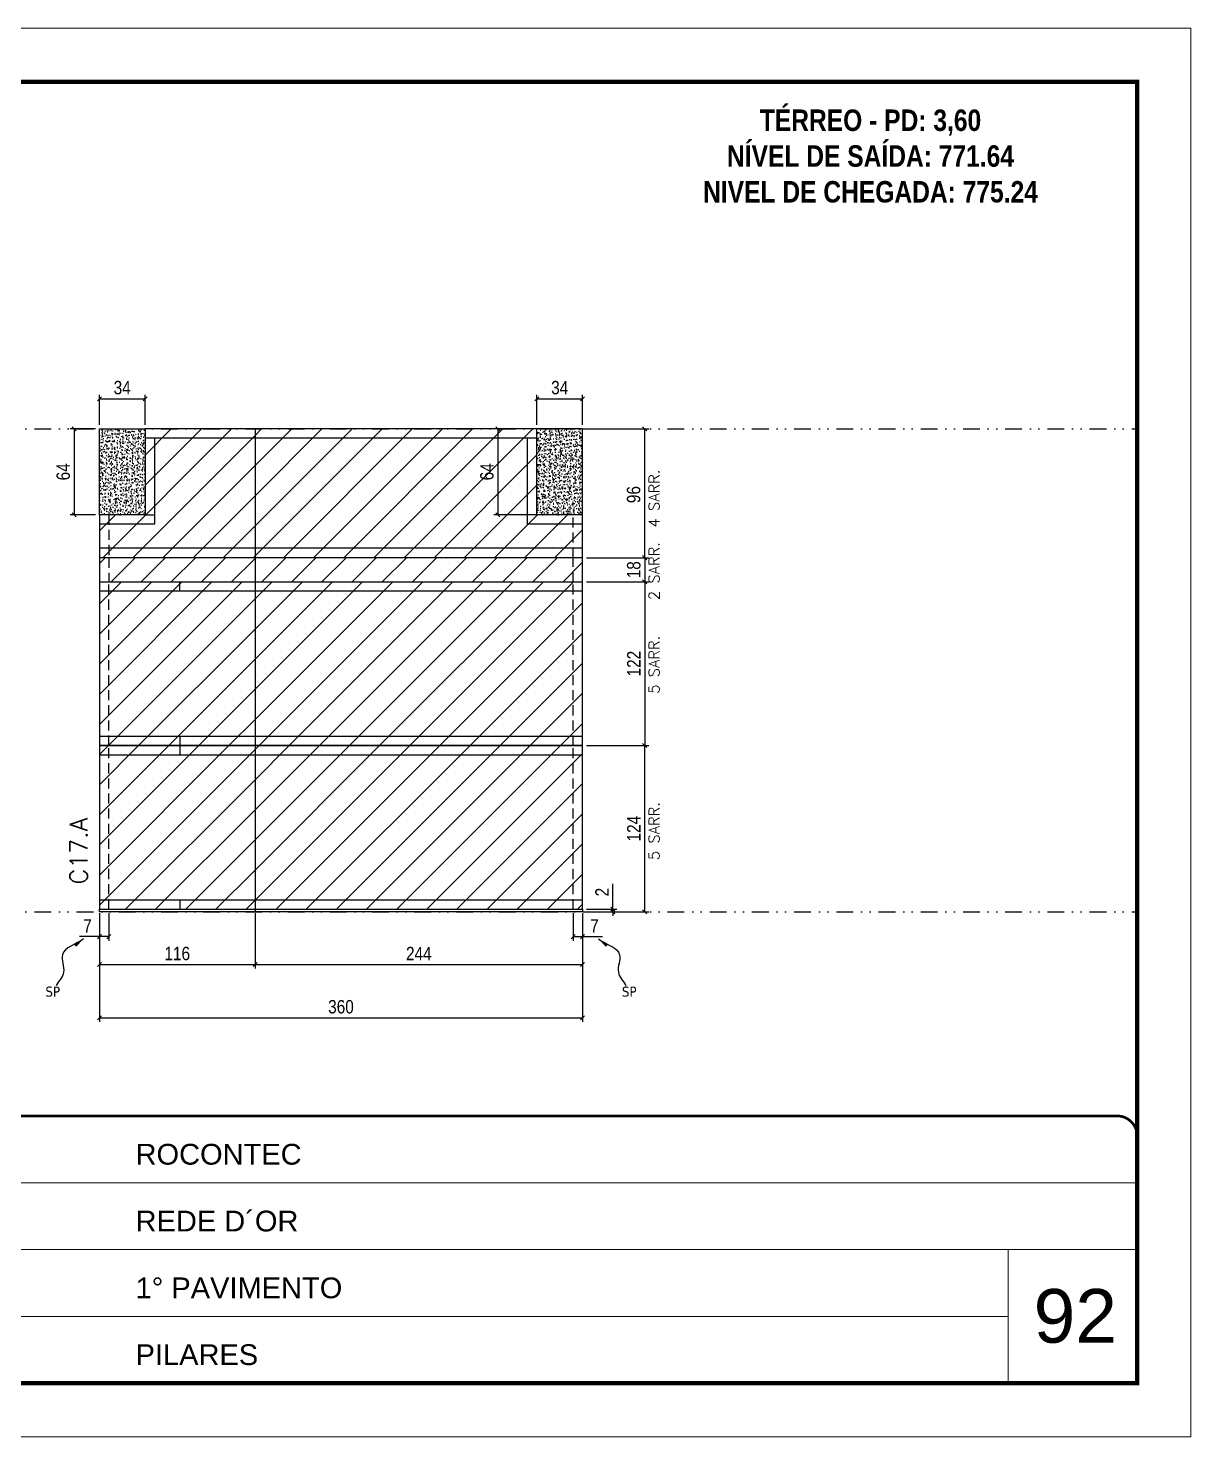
# Model space of a CAD drawing. Extents: x 2949 to 9203, y -16089 to 12527.
# Drawn here: x 8336 to 9203, y -13792 to -12742 of the extents above; entities that cross this region are included whole.
import ezdxf

# ---------------------------------------------------------------- set-up
doc = ezdxf.new("R2010")
doc.units = 0
for name, pattern in [('CONTINUO', [0]), ('DASHED', [0.75, 0.5, -0.25]), ('DIVIDE2', [0.625, 0.25, -0.125, 0, -0.125, 0, -0.125]), ('HIDDEN', [0.375, 0.25, -0.125])]:
    doc.linetypes.add(name, pattern=pattern)
for name, color, linetype, lineweight in [('CARIMBO', 255, 'Continuous', 9), ('Folhas', 255, 'Continuous', 9), ('Hachura', 251, 'Continuous', 9), ('SARRAFO DE PRESSAO', 251, 'DASHED', 9), ('Texto Seção', 7, 'Continuous', 15)]:
    doc.layers.add(name, color=color, linetype=linetype, lineweight=lineweight)
for name, color, linetype in [('COTA', 241, 'Continuous'), ('NOMENCLATURA', 7, 'Continuous'), ('Nível', 160, 'Continuous'), ('Painéis', 200, 'Continuous'), ('SARR_2.2x7', 40, 'Continuous'), ('Sarrafo de Pressão', 42, 'HIDDEN'), ('texto', 7, 'Continuous')]:
    doc.layers.add(name, color=color, linetype=linetype)
doc.styles.add('ARIAL', font='arial.ttf')
doc.styles.add('COTA TECNICA', font='techl___.ttf', dxfattribs={"height": 10})
doc.styles.add('COTA TECNICA-50', font='techl___.ttf', dxfattribs={"height": 10})
doc.styles.add('REGUA-120', font='ROMANS.shx', dxfattribs={"height": 15})
doc.styles.add('ROMANC', font='techb___.ttf', dxfattribs={"height": 2.5})
doc.styles.add('ROMANS', font='romans.shx')
doc.styles.get("Standard").update_dxf_attribs({"font": 'arial.ttf'})
doc.dimstyles.new('COTA PAINEL-50', dxfattribs={"dimtxt": 10, "dimasz": 3, "dimexe": 3, "dimexo": 3, "dimgap": 3, "dimtad": 1, "dimdec": 1, "dimzin": 12, "dimdsep": 46, "dimtxsty": 'COTA TECNICA-50', "dimblk1": 'OBLIQUE', "dimblk2": 'OBLIQUE', "dimsah": 1, "dimcen": 0.9, "dimclrd": 4, "dimclre": 4, "dimclrt": 240, "dimadec": 1, "dimazin": 3, "dimtfac": 1, "dimtdec": 1, "dimtmove": 0, "dimatfit": 3, "dimfxl": 1, "dimtolj": 1, "dimtzin": 12, "dimarcsym": 0})
doc.dimstyles.new('PAINEL', dxfattribs={"dimtxt": 10, "dimasz": 3, "dimexe": 3, "dimexo": 3, "dimgap": 3, "dimtad": 1, "dimdec": 1, "dimzin": 12, "dimdsep": 46, "dimtxsty": 'COTA TECNICA', "dimblk1": 'OBLIQUE', "dimblk2": 'OBLIQUE', "dimsah": 1, "dimcen": 0.9, "dimclrd": 4, "dimclre": 4, "dimclrt": 240, "dimadec": 1, "dimazin": 3, "dimtfac": 1, "dimtdec": 1, "dimtmove": 0, "dimatfit": 3, "dimfxl": 1, "dimtolj": 1, "dimtzin": 12, "dimarcsym": 0})
doc.dimstyles.get("Standard").update_dxf_attribs({"dimtxt": 0.18, "dimasz": 0.18, "dimexe": 0.18, "dimexo": 0.0625, "dimgap": 0.09, "dimtad": 0, "dimtih": 1, "dimtoh": 1, "dimdec": 4, "dimzin": 0, "dimdsep": 46, "dimtxsty": 'Standard', "dimcen": 0.09, "dimadec": 0, "dimazin": 0, "dimtfac": 1, "dimtdec": 4, "dimtofl": 0, "dimtmove": 0, "dimatfit": 3, "dimfxl": 1, "dimtolj": 1, "dimtzin": 0, "dimarcsym": 0})
pattern_1 = [(45, (860.25, -4009.77), (-11.22532, 11.22532), [])]
pattern_2 = [(50, (-124165.616, -46819.548), (5.46554007, -0.47817257), [0.5715, -6.2865]), (355, (-124165.616, -46819.548), (-1.05730264, 5.73170536), [0.4572, -5.02921753]), (100.4514447, (-124165.1607, -46819.5876), (4.40823741, 5.25353256), [0.48570026, -5.34270734]), (46.1842, (-124165.616, -46818.024), (8.13237123, -1.26126984), [0.85725, -9.42975]), (96.6355576, (-124164.9384, -46818.129), (7.122124, 7.42278374), [0.7285507, -8.01406824]), (351.184151, (-124165.616, -46818.024), (7.122124, 7.42278374), [0.685799, -7.54379196]), (21, (-124164.854, -46818.405), (4.54843174, -3.06795595), [0.5715, -6.2865]), (326, (-124164.854, -46818.405), (1.85406085, 5.52563898), [0.4572, -5.0292]), (71.451445, (-124164.475, -46818.6604), (6.40249258, 2.45768307), [0.48570026, -5.34269813]), (37.5, (-124165.6161, -46819.5478), (0.092658098, 2.536651166), [0, -4.96824, 0, -5.1054, 0, -5.04825]), (7.5, (-124165.6161, -46819.5478), (2.004589875, 3.005417245), [0, -2.91084, 0, -4.85394, 0, -1.92405]), (327.5, (-124167.3154, -46819.5478), (4.067717855, -0.17186232), [0, -1.905, 0, -5.9436, 0, -7.8867]), (317.5, (-124168.0774, -46819.5478), (4.44387544, 0.76279473), [0, -2.4765, 0, -3.94716, 0, -5.6007])]
pattern_3 = [(45, (-121303.467, -35347.797), (-11.2253202, 11.2253202), [])]

# ---------------------------------------------------------------- blocks, each defined once
blk = doc.blocks.new('9999999999')
at = {"color": 30, "linetype": 'CONTINUO'}
for p, q in [((98564.6, 34379.6), (99584, 34379.6)), ((98564.6, 34329.8), (99488, 34329.8)), ((99584, 34329.8), (99488, 34329.8)), ((99488, 34329.8), (99488, 34230.2)), ((98564.6, 34280), (99488, 34280))]:
    blk.add_line(p, q, dxfattribs=at)
at = {"color": 30, "linetype": 'CONTINUO', "const_width": 2}
blk.add_lwpolyline([(99584, 34230.2), (99584, 34414.4, 0.414214), (99569, 34429.4), (98229, 34429.4, 0.414214), (98214, 34414.4), (98214, 34245.2, 0.414214), (98229, 34230.2), (99584, 34230.2)], format="xyb", dxfattribs=at)
at = {"layer": 'Folhas'}
blk.add_lwpolyline([(98139, 34190.2), (99624, 34190.2), (99624, 35240.2), (98139, 35240.2)], close=True, dxfattribs=at)
at = {"layer": 'Folhas', "color": 30, "const_width": 3}
blk.add_lwpolyline([(98214, 34230.2), (99584, 34230.2), (99584, 35200.2), (98214, 35200.2)], close=True, dxfattribs=at)
at = {"color": 7, "linetype": 'Continuous', "ltscale": 5, "style": 'ARIAL'}
for s, height, p in [('ROCONTEC', 15.48, (98837.7, 34393.1)), ('REDE D´OR', 15.48, (98837.7, 34343.3)), ('1° PAVIMENTO', 15.483, (98837.7, 34293.5)), ('PILARES', 15.48, (98837.7, 34243.7))]:
    blk.add_text(s, height=height, dxfattribs=at).set_placement(p)
blk = doc.blocks.new('_Oblique')
at = {"color": 0, "linetype": 'ByBlock', "lineweight": -2}
blk.add_line((-0.5, -0.5), (0.5, 0.5), dxfattribs=at)
blk = doc.blocks.new('*D3224')
at = {"layer": 'COTA', "color": 4, "lineweight": -2, "transparency": 16777216}
for p, q in [((8389.3, -13401.6), (8389.3, -13482.6)), ((8749.3, -13401.6), (8749.3, -13482.6)), ((8389.3, -13479.6), (8749.3, -13479.6))]:
    blk.add_line(p, q, dxfattribs=at)
at = {"layer": 'Defpoints', "color": 0, "transparency": 16777216}
for p in [(8389.3, -13398.6), (8749.3, -13398.6), (8749.3, -13479.6)]:
    blk.add_point(p, dxfattribs=at)
at = {"layer": 'COTA', "color": 4, "lineweight": -2, "transparency": 16777216, "xscale": 3, "yscale": 3, "zscale": 3, "rotation": 180}
blk.add_blockref('_Oblique', (8389.3, -13479.6), dxfattribs=at)
at = {"layer": 'COTA', "color": 4, "lineweight": -2, "transparency": 16777216, "xscale": 3, "yscale": 3, "zscale": 3}
blk.add_blockref('_Oblique', (8749.3, -13479.6), dxfattribs=at)
at = {"layer": 'COTA', "color": 240, "transparency": 16777216, "insert": (8569.3, -13471.4), "char_height": 10, "attachment_point": 5, "style": 'COTA TECNICA'}
blk.add_mtext('\\A1;360', dxfattribs=at)
blk = doc.blocks.new('*D3225')
at = {"layer": 'COTA', "color": 4, "lineweight": -2, "transparency": 16777216}
for p, q in [((8752.3, -13040.6), (8798.6, -13040.6)), ((8795.6, -13136.6), (8795.6, -13040.6)), ((8752.3, -13136.6), (8798.6, -13136.6))]:
    blk.add_line(p, q, dxfattribs=at)
at = {"layer": 'Defpoints', "color": 0, "transparency": 16777216}
for p in [(8749.3, -13040.6), (8795.6, -13040.6), (8749.3, -13136.6)]:
    blk.add_point(p, dxfattribs=at)
at = {"layer": 'COTA', "color": 4, "lineweight": -2, "transparency": 16777216, "xscale": 3, "yscale": 3, "zscale": 3}
for p, rotation in [((8795.6, -13040.6), 90), ((8795.6, -13136.6), 270)]:
    blk.add_blockref('_Oblique', p, dxfattribs=dict(at, rotation=rotation))
at = {"layer": 'COTA', "color": 240, "transparency": 16777216, "insert": (8787.4, -13089.6), "char_height": 10, "attachment_point": 5, "rotation": 90, "style": 'COTA TECNICA'}
blk.add_mtext('\\A1;96', dxfattribs=at)
blk = doc.blocks.new('*D3226')
at = {"layer": 'COTA', "color": 4, "lineweight": -2, "transparency": 16777216}
for p, q in [((8389.3, -13403.6), (8389.3, -13422.1)), ((8396.3, -13401.6), (8396.3, -13422.1)), ((8389.3, -13419.1), (8374.6, -13419.1)), ((8396.3, -13419.1), (8389.3, -13419.1))]:
    blk.add_line(p, q, dxfattribs=at)
at = {"layer": 'Defpoints', "color": 0, "transparency": 16777216}
for p in [(8389.3, -13400.6), (8396.3, -13398.6), (8389.3, -13419.1)]:
    blk.add_point(p, dxfattribs=at)
at = {"layer": 'COTA', "color": 4, "lineweight": -2, "transparency": 16777216, "xscale": 3, "yscale": 3, "zscale": 3, "rotation": 180}
blk.add_blockref('_Oblique', (8389.3, -13419.1), dxfattribs=at)
at = {"layer": 'COTA', "color": 4, "lineweight": -2, "transparency": 16777216, "xscale": 3, "yscale": 3, "zscale": 3}
blk.add_blockref('_Oblique', (8396.3, -13419.1), dxfattribs=at)
at = {"layer": 'COTA', "color": 240, "transparency": 16777216, "insert": (8380.5, -13411.1), "char_height": 10, "attachment_point": 5, "style": 'COTA TECNICA-50'}
blk.add_mtext('\\A1;7', dxfattribs=at)
blk = doc.blocks.new('*D3227')
at = {"layer": 'COTA', "color": 4, "lineweight": -2, "transparency": 16777216}
for p, q in [((8742.3, -13401.6), (8742.3, -13422.1)), ((8749.3, -13403.6), (8749.3, -13422.1)), ((8742.3, -13419.1), (8749.3, -13419.1)), ((8749.3, -13419.1), (8764.1, -13419.1))]:
    blk.add_line(p, q, dxfattribs=at)
at = {"layer": 'Defpoints', "color": 0, "transparency": 16777216}
for p in [(8742.3, -13398.6), (8749.3, -13400.6), (8749.3, -13419.1)]:
    blk.add_point(p, dxfattribs=at)
at = {"layer": 'COTA', "color": 4, "lineweight": -2, "transparency": 16777216, "xscale": 3, "yscale": 3, "zscale": 3, "rotation": 180}
blk.add_blockref('_Oblique', (8742.3, -13419.1), dxfattribs=at)
at = {"layer": 'COTA', "color": 4, "lineweight": -2, "transparency": 16777216, "xscale": 3, "yscale": 3, "zscale": 3}
blk.add_blockref('_Oblique', (8749.3, -13419.1), dxfattribs=at)
at = {"layer": 'COTA', "color": 240, "transparency": 16777216, "insert": (8758.2, -13411.1), "char_height": 10, "attachment_point": 5, "style": 'COTA TECNICA-50'}
blk.add_mtext('\\A1;7', dxfattribs=at)
blk = doc.blocks.new('*D3228')
at = {"layer": 'COTA', "color": 4, "lineweight": -2, "transparency": 16777216}
for p, q in [((8752.3, -13276.6), (8798.6, -13276.6)), ((8795.6, -13400.6), (8795.6, -13276.6)), ((8752.3, -13400.6), (8798.6, -13400.6))]:
    blk.add_line(p, q, dxfattribs=at)
at = {"layer": 'Defpoints', "color": 0, "transparency": 16777216}
for p in [(8749.3, -13276.6), (8795.6, -13276.6), (8749.3, -13400.6)]:
    blk.add_point(p, dxfattribs=at)
at = {"layer": 'COTA', "color": 4, "lineweight": -2, "transparency": 16777216, "xscale": 3, "yscale": 3, "zscale": 3}
for p, rotation in [((8795.6, -13276.6), 90), ((8795.6, -13400.6), 270)]:
    blk.add_blockref('_Oblique', p, dxfattribs=dict(at, rotation=rotation))
at = {"layer": 'COTA', "color": 240, "transparency": 16777216, "insert": (8787.5, -13338.6), "char_height": 10, "attachment_point": 5, "rotation": 90, "style": 'COTA TECNICA-50'}
blk.add_mtext('\\A1;124', dxfattribs=at)
blk = doc.blocks.new('*D3229')
at = {"layer": 'COTA', "color": 4, "lineweight": -2, "transparency": 16777216}
for p, q in [((8771.8, -13398.6), (8771.8, -13379.8)), ((8752.3, -13398.6), (8774.8, -13398.6)), ((8752.3, -13400.6), (8774.8, -13400.6)), ((8771.8, -13400.6), (8771.8, -13398.6)), ((8771.8, -13400.6), (8771.8, -13403.6))]:
    blk.add_line(p, q, dxfattribs=at)
at = {"layer": 'Defpoints', "color": 0, "transparency": 16777216}
for p in [(8749.3, -13398.6), (8749.3, -13400.6), (8771.8, -13400.6)]:
    blk.add_point(p, dxfattribs=at)
at = {"layer": 'COTA', "color": 4, "lineweight": -2, "transparency": 16777216, "xscale": 3, "yscale": 3, "zscale": 3}
for p, rotation in [((8771.8, -13398.6), 270), ((8771.8, -13400.6), 90)]:
    blk.add_blockref('_Oblique', p, dxfattribs=dict(at, rotation=rotation))
at = {"layer": 'COTA', "color": 240, "transparency": 16777216, "insert": (8763.8, -13385.9), "char_height": 10, "attachment_point": 5, "rotation": 90, "style": 'COTA TECNICA-50'}
blk.add_mtext('\\A1;2', dxfattribs=at)
blk = doc.blocks.new('*D3230')
at = {"layer": 'COTA', "color": 4, "linetype": 'ByBlock', "lineweight": -2, "transparency": 16777216}
for p, q in [((8752.3, -13154.6), (8798.6, -13154.6)), ((8795.6, -13154.6), (8795.6, -13276.6)), ((8752.3, -13276.6), (8798.6, -13276.6))]:
    blk.add_line(p, q, dxfattribs=at)
at = {"layer": 'Defpoints', "color": 0, "linetype": 'ByBlock', "transparency": 16777216}
for p in [(8749.3, -13154.6), (8749.3, -13276.6), (8795.6, -13276.6)]:
    blk.add_point(p, dxfattribs=at)
at = {"layer": 'COTA', "color": 4, "linetype": 'ByBlock', "lineweight": -2, "transparency": 16777216, "xscale": 3, "yscale": 3, "zscale": 3}
for p, rotation in [((8795.6, -13154.6), 90), ((8795.6, -13276.6), 270)]:
    blk.add_blockref('_Oblique', p, dxfattribs=dict(at, rotation=rotation))
at = {"layer": 'COTA', "color": 240, "linetype": 'ByBlock', "transparency": 16777216, "insert": (8787.5, -13215.6), "char_height": 10, "attachment_point": 5, "rotation": 90, "style": 'COTA TECNICA'}
blk.add_mtext('\\A1;122', dxfattribs=at)
blk = doc.blocks.new('*D3231')
at = {"layer": 'COTA', "color": 4, "linetype": 'ByBlock', "lineweight": -2, "transparency": 16777216}
for p, q in [((8389.3, -13403.6), (8389.3, -13442.8)), ((8505.3, -13401.6), (8505.3, -13442.8)), ((8389.3, -13439.8), (8505.3, -13439.8))]:
    blk.add_line(p, q, dxfattribs=at)
at = {"layer": 'Defpoints', "color": 0, "linetype": 'ByBlock', "transparency": 16777216}
for p in [(8389.3, -13400.6), (8505.3, -13398.6), (8505.3, -13439.8)]:
    blk.add_point(p, dxfattribs=at)
at = {"layer": 'COTA', "color": 4, "linetype": 'ByBlock', "lineweight": -2, "transparency": 16777216, "xscale": 3, "yscale": 3, "zscale": 3, "rotation": 180}
blk.add_blockref('_Oblique', (8389.3, -13439.8), dxfattribs=at)
at = {"layer": 'COTA', "color": 4, "linetype": 'ByBlock', "lineweight": -2, "transparency": 16777216, "xscale": 3, "yscale": 3, "zscale": 3}
blk.add_blockref('_Oblique', (8505.3, -13439.8), dxfattribs=at)
at = {"layer": 'COTA', "color": 240, "linetype": 'ByBlock', "transparency": 16777216, "insert": (8447.3, -13431.7), "char_height": 10, "attachment_point": 5, "style": 'COTA TECNICA'}
blk.add_mtext('\\A1;116', dxfattribs=at)
blk = doc.blocks.new('*D3232')
at = {"layer": 'COTA', "color": 4, "linetype": 'ByBlock', "lineweight": -2, "transparency": 16777216}
for p, q in [((8505.3, -13401.6), (8505.3, -13442.8)), ((8749.3, -13403.6), (8749.3, -13442.8)), ((8505.3, -13439.8), (8749.3, -13439.8))]:
    blk.add_line(p, q, dxfattribs=at)
at = {"layer": 'Defpoints', "color": 0, "linetype": 'ByBlock', "transparency": 16777216}
for p in [(8505.3, -13398.6), (8749.3, -13400.6), (8749.3, -13439.8)]:
    blk.add_point(p, dxfattribs=at)
at = {"layer": 'COTA', "color": 4, "linetype": 'ByBlock', "lineweight": -2, "transparency": 16777216, "xscale": 3, "yscale": 3, "zscale": 3, "rotation": 180}
blk.add_blockref('_Oblique', (8505.3, -13439.8), dxfattribs=at)
at = {"layer": 'COTA', "color": 4, "linetype": 'ByBlock', "lineweight": -2, "transparency": 16777216, "xscale": 3, "yscale": 3, "zscale": 3}
blk.add_blockref('_Oblique', (8749.3, -13439.8), dxfattribs=at)
at = {"layer": 'COTA', "color": 240, "linetype": 'ByBlock', "transparency": 16777216, "insert": (8627.3, -13431.7), "char_height": 10, "attachment_point": 5, "style": 'COTA TECNICA'}
blk.add_mtext('\\A1;244', dxfattribs=at)
blk = doc.blocks.new('*D3233')
at = {"layer": 'COTA', "color": 4, "linetype": 'ByBlock', "lineweight": -2, "transparency": 16777216}
for p, q in [((8386.3, -13040.6), (8367.5, -13040.6)), ((8370.5, -13040.6), (8370.5, -13104.6)), ((8386.3, -13104.6), (8367.5, -13104.6))]:
    blk.add_line(p, q, dxfattribs=at)
at = {"layer": 'Defpoints', "color": 0, "linetype": 'ByBlock', "transparency": 16777216}
for p in [(8389.3, -13040.6), (8370.5, -13104.6), (8389.3, -13104.6)]:
    blk.add_point(p, dxfattribs=at)
at = {"layer": 'COTA', "color": 4, "linetype": 'ByBlock', "lineweight": -2, "transparency": 16777216, "xscale": 3, "yscale": 3, "zscale": 3}
for p, rotation in [((8370.5, -13040.6), 90), ((8370.5, -13104.6), 270)]:
    blk.add_blockref('_Oblique', p, dxfattribs=dict(at, rotation=rotation))
at = {"layer": 'COTA', "color": 240, "linetype": 'ByBlock', "transparency": 16777216, "insert": (8362.4, -13072.6), "char_height": 10, "attachment_point": 5, "rotation": 90, "style": 'COTA TECNICA'}
blk.add_mtext('\\A1;64', dxfattribs=at)
blk = doc.blocks.new('*D3234')
at = {"layer": 'COTA', "color": 4, "linetype": 'ByBlock', "lineweight": -2, "transparency": 16777216}
for p, q in [((8389.3, -13037.6), (8389.3, -13015.1)), ((8389.3, -13018.1), (8423.3, -13018.1)), ((8423.3, -13037.6), (8423.3, -13015.1))]:
    blk.add_line(p, q, dxfattribs=at)
at = {"layer": 'Defpoints', "color": 0, "linetype": 'ByBlock', "transparency": 16777216}
for p in [(8423.3, -13018.1), (8389.3, -13040.6), (8423.3, -13040.6)]:
    blk.add_point(p, dxfattribs=at)
at = {"layer": 'COTA', "color": 4, "linetype": 'ByBlock', "lineweight": -2, "transparency": 16777216, "xscale": 3, "yscale": 3, "zscale": 3, "rotation": 180}
blk.add_blockref('_Oblique', (8389.3, -13018.1), dxfattribs=at)
at = {"layer": 'COTA', "color": 4, "linetype": 'ByBlock', "lineweight": -2, "transparency": 16777216, "xscale": 3, "yscale": 3, "zscale": 3}
blk.add_blockref('_Oblique', (8423.3, -13018.1), dxfattribs=at)
at = {"layer": 'COTA', "color": 240, "linetype": 'ByBlock', "transparency": 16777216, "insert": (8406.3, -13009.9), "char_height": 10, "attachment_point": 5, "style": 'COTA TECNICA'}
blk.add_mtext('\\A1;34', dxfattribs=at)
blk = doc.blocks.new('*D3235')
at = {"layer": 'COTA', "color": 4, "linetype": 'ByBlock', "lineweight": -2, "transparency": 16777216}
for p, q in [((8715.3, -13037.6), (8715.3, -13015.1)), ((8715.3, -13018.1), (8749.3, -13018.1)), ((8749.3, -13037.6), (8749.3, -13015.1))]:
    blk.add_line(p, q, dxfattribs=at)
at = {"layer": 'Defpoints', "color": 0, "linetype": 'ByBlock', "transparency": 16777216}
for p in [(8749.3, -13018.1), (8715.3, -13040.6), (8749.3, -13040.6)]:
    blk.add_point(p, dxfattribs=at)
at = {"layer": 'COTA', "color": 4, "linetype": 'ByBlock', "lineweight": -2, "transparency": 16777216, "xscale": 3, "yscale": 3, "zscale": 3, "rotation": 180}
blk.add_blockref('_Oblique', (8715.3, -13018.1), dxfattribs=at)
at = {"layer": 'COTA', "color": 4, "linetype": 'ByBlock', "lineweight": -2, "transparency": 16777216, "xscale": 3, "yscale": 3, "zscale": 3}
blk.add_blockref('_Oblique', (8749.3, -13018.1), dxfattribs=at)
at = {"layer": 'COTA', "color": 240, "linetype": 'ByBlock', "transparency": 16777216, "insert": (8732.3, -13009.9), "char_height": 10, "attachment_point": 5, "style": 'COTA TECNICA'}
blk.add_mtext('\\A1;34', dxfattribs=at)
blk = doc.blocks.new('*D3237')
at = {"layer": 'COTA', "color": 4, "linetype": 'ByBlock', "lineweight": -2, "transparency": 16777216}
for p, q in [((8712.3, -13040.6), (8683.3, -13040.6)), ((8686.3, -13040.6), (8686.3, -13104.6)), ((8712.3, -13104.6), (8683.3, -13104.6))]:
    blk.add_line(p, q, dxfattribs=at)
at = {"layer": 'Defpoints', "color": 0, "linetype": 'ByBlock', "transparency": 16777216}
for p in [(8715.3, -13040.6), (8686.3, -13104.6), (8715.3, -13104.6)]:
    blk.add_point(p, dxfattribs=at)
at = {"layer": 'COTA', "color": 4, "linetype": 'ByBlock', "lineweight": -2, "transparency": 16777216, "xscale": 3, "yscale": 3, "zscale": 3}
for p, rotation in [((8686.3, -13040.6), 90), ((8686.3, -13104.6), 270)]:
    blk.add_blockref('_Oblique', p, dxfattribs=dict(at, rotation=rotation))
at = {"layer": 'COTA', "color": 240, "linetype": 'ByBlock', "transparency": 16777216, "insert": (8678.1, -13072.6), "char_height": 10, "attachment_point": 5, "rotation": 90, "style": 'COTA TECNICA'}
blk.add_mtext('\\A1;64', dxfattribs=at)
blk = doc.blocks.new('*D3238')
at = {"layer": 'COTA', "color": 4, "lineweight": -2, "transparency": 16777216}
for p, q in [((8752.3, -13136.6), (8798.6, -13136.6)), ((8795.6, -13136.6), (8795.6, -13154.6)), ((8752.3, -13154.6), (8798.6, -13154.6))]:
    blk.add_line(p, q, dxfattribs=at)
at = {"layer": 'Defpoints', "color": 0, "transparency": 16777216}
for p in [(8749.3, -13136.6), (8749.3, -13154.6), (8795.6, -13154.6)]:
    blk.add_point(p, dxfattribs=at)
at = {"layer": 'COTA', "color": 4, "lineweight": -2, "transparency": 16777216, "xscale": 3, "yscale": 3, "zscale": 3}
for p, rotation in [((8795.6, -13136.6), 90), ((8795.6, -13154.6), 270)]:
    blk.add_blockref('_Oblique', p, dxfattribs=dict(at, rotation=rotation))
at = {"layer": 'COTA', "color": 240, "transparency": 16777216, "insert": (8787.5, -13145.6), "char_height": 10, "attachment_point": 5, "rotation": 90, "style": 'COTA TECNICA'}
blk.add_mtext('\\A1;18', dxfattribs=at)

msp = doc.modelspace()

# ---------------------------------------------------------------- hatches: boundary and pattern name
at = {"layer": 'COTA', "linetype": 'ByBlock'}
h = msp.add_hatch(dxfattribs=at)
h.set_pattern_fill('AR-CONC', color=256, scale=0.03)
h.set_pattern_definition(pattern_2)
h.paths.add_polyline_path([(8389.32, -13104.63), (8423.32, -13104.63), (8423.32, -13040.63), (8389.32, -13040.63)])
h = msp.add_hatch(dxfattribs=at)
h.set_pattern_fill('AR-CONC', color=256, scale=0.03)
h.set_pattern_definition(pattern_2)
h.paths.add_polyline_path([(8715.32, -13104.63), (8749.32, -13104.63), (8749.32, -13040.63), (8715.32, -13040.63)])
at = {"layer": 'Hachura', "linetype": 'ByBlock'}
h = msp.add_hatch(dxfattribs=at)
h.set_pattern_fill('ANSI31', color=256, scale=5)
h.set_pattern_definition(pattern_1)
h.paths.add_polyline_path([(8505.32, -13040.63), (8423.32, -13040.63), (8423.32, -13104.63), (8389.32, -13104.63), (8389.32, -13136.63), (8505.32, -13136.63)])
h = msp.add_hatch(dxfattribs=at)
h.set_pattern_fill('ANSI31', color=256, scale=5)
h.set_pattern_definition(pattern_1)
h.paths.add_polyline_path([(8749.32, -13136.63), (8749.32, -13104.63), (8715.32, -13104.63), (8715.32, -13040.63), (8505.32, -13040.63), (8505.32, -13136.63)])
at = {"layer": 'Hachura'}
h = msp.add_hatch(dxfattribs=at)
h.set_pattern_fill('ANSI31', color=256, scale=5)
h.paths.add_polyline_path([(8505.32, -13136.63), (8389.32, -13136.63), (8389.32, -13154.63), (8505.32, -13154.63)])
h = msp.add_hatch(dxfattribs=at)
h.set_pattern_fill('ANSI31', color=256, scale=5)
h.paths.add_polyline_path([(8749.32, -13136.63), (8505.32, -13136.63), (8505.32, -13154.63), (8749.32, -13154.63)])
at = {"layer": 'Hachura', "linetype": 'ByBlock'}
h = msp.add_hatch(dxfattribs=at)
h.set_pattern_fill('ANSI31', color=256, scale=5)
h.set_pattern_definition(pattern_3)
h.paths.add_polyline_path([(8505.32, -13276.63), (8505.32, -13154.63), (8389.32, -13154.63), (8389.32, -13276.63)])
h = msp.add_hatch(dxfattribs=at)
h.set_pattern_fill('ANSI31', color=256, scale=5)
h.set_pattern_definition(pattern_3)
h.paths.add_polyline_path([(8749.32, -13276.63), (8749.32, -13154.63), (8505.32, -13154.63), (8505.32, -13276.63)])
h = msp.add_hatch(dxfattribs=at)
h.set_pattern_fill('ANSI31', color=256, scale=5)
h.set_pattern_definition(pattern_3)
h.paths.add_polyline_path([(8505.32, -13398.63), (8505.32, -13276.63), (8389.32, -13276.63), (8389.32, -13398.63)])
h = msp.add_hatch(dxfattribs=at)
h.set_pattern_fill('ANSI31', color=256, scale=5)
h.set_pattern_definition(pattern_3)
h.paths.add_polyline_path([(8749.32, -13398.63), (8749.32, -13276.63), (8505.32, -13276.63), (8505.32, -13398.63)])

# ---------------------------------------------------------------- linework, layer by layer
at = {"layer": 'COTA', "linetype": 'ByBlock'}
for p, q in [((8389.32, -13104.63), (8389.32, -13040.63)), ((8389.32, -13040.63), (8423.32, -13040.63)), ((8749.32, -13040.63), (8715.32, -13040.63)), ((8749.32, -13104.63), (8749.32, -13040.63))]:
    msp.add_line(p, q, dxfattribs=at)
at = {"layer": 'Nível', "color": 4, "linetype": 'DIVIDE2', "ltscale": 50}
for p, q in [((8152.19, -13040.63), (9162.53, -13040.63)), ((8152.19, -13400.63), (9162.53, -13400.63))]:
    msp.add_line(p, q, dxfattribs=at)
at = {"layer": 'Painéis'}
for p, q in [((8715.32, -13040.63), (8423.32, -13040.63)), ((8423.32, -13040.63), (8423.32, -13104.63)), ((8505.32, -13040.63), (8505.32, -13276.63)), ((8715.32, -13104.63), (8715.32, -13040.63)), ((8423.32, -13104.63), (8389.32, -13104.63)), ((8389.32, -13104.63), (8389.32, -13136.63)), ((8749.32, -13104.63), (8715.32, -13104.63)), ((8749.32, -13136.63), (8749.32, -13104.63)), ((8749.32, -13136.63), (8389.32, -13136.63)), ((8389.32, -13136.63), (8389.32, -13154.63)), ((8749.32, -13154.63), (8749.32, -13136.63)), ((8389.32, -13154.63), (8389.32, -13276.63)), ((8389.32, -13154.63), (8749.32, -13154.63)), ((8749.32, -13276.63), (8749.32, -13154.63)), ((8749.32, -13276.63), (8389.32, -13276.63)), ((8389.32, -13276.63), (8389.32, -13398.63)), ((8389.32, -13276.63), (8749.32, -13276.63)), ((8505.32, -13276.63), (8505.32, -13400.63)), ((8749.32, -13398.63), (8749.32, -13276.63)), ((8389.32, -13398.63), (8749.32, -13398.63)), ((8389.32, -13398.63), (8749.32, -13398.63)), ((8389.32, -13400.63), (8389.32, -13398.63)), ((8749.32, -13400.63), (8389.32, -13400.63)), ((8749.32, -13398.63), (8749.32, -13400.63))]:
    msp.add_line(p, q, dxfattribs=at)
at = {"layer": 'SARR_2.2x7'}
for p, q in [((8505.32, -13047.63), (8423.32, -13047.63)), ((8430.32, -13047.63), (8430.32, -13104.63)), ((8715.32, -13047.63), (8505.32, -13047.63)), ((8708.32, -13111.63), (8708.32, -13047.63)), ((8430.32, -13111.63), (8389.32, -13111.63)), ((8423.32, -13104.63), (8430.32, -13104.63)), ((8430.32, -13104.63), (8430.32, -13111.63)), ((8715.32, -13104.63), (8708.32, -13104.63)), ((8749.32, -13111.63), (8708.32, -13111.63)), ((8505.32, -13129.63), (8389.32, -13129.63)), ((8749.32, -13129.63), (8505.32, -13129.63)), ((8449.32, -13161.63), (8449.32, -13154.63)), ((8449.32, -13161.63), (8389.32, -13161.63)), ((8749.32, -13161.63), (8449.32, -13161.63)), ((8389.32, -13269.63), (8449.32, -13269.63)), ((8449.32, -13269.63), (8749.32, -13269.63)), ((8449.32, -13269.63), (8449.32, -13276.63)), ((8449.32, -13276.63), (8449.32, -13283.63)), ((8389.32, -13283.63), (8449.32, -13283.63)), ((8449.32, -13283.63), (8749.32, -13283.63)), ((8389.32, -13391.63), (8449.32, -13391.63)), ((8449.32, -13391.63), (8749.32, -13391.63)), ((8449.32, -13391.63), (8449.32, -13398.63))]:
    msp.add_line(p, q, dxfattribs=at)
at = {"layer": 'Sarrafo de Pressão', "ltscale": 30}
for p, q in [((8396.32, -13104.63), (8396.32, -13136.63)), ((8742.32, -13136.63), (8742.32, -13104.63)), ((8396.32, -13136.63), (8396.32, -13154.63)), ((8742.32, -13154.63), (8742.32, -13136.63)), ((8396.32, -13276.63), (8396.32, -13154.63)), ((8742.32, -13276.63), (8742.32, -13154.63)), ((8396.32, -13398.63), (8396.32, -13276.63)), ((8742.32, -13398.63), (8742.32, -13276.63))]:
    msp.add_line(p, q, dxfattribs=at)

# ---------------------------------------------------------------- block references
at = {"layer": 'SARRAFO DE PRESSAO', "color": 6, "linetype": 'ByBlock'}
msp.add_blockref('9999999999', (-90421.44, -47982.12), dxfattribs=at)

# ---------------------------------------------------------------- texts
at = {"layer": 'CARIMBO', "style": 'ARIAL'}
msp.add_text('92', height=40, dxfattribs=at).set_placement((9085.39, -13721.77))
at = {"layer": 'NOMENCLATURA', "color": 2, "insert": (8963.86, -12775.86), "char_height": 16, "attachment_point": 2, "style": 'ROMANC'}
msp.add_mtext_dynamic_manual_height_columns('\\PTÉRREO - PD: 3,60\\PNÍVEL DE SAÍDA: 771.64\\PNIVEL DE CHEGADA: 775.24', width=300.2766, gutter_width=1, heights=[0], dxfattribs=at)
at = {"layer": 'texto', "color": 0, "char_height": 7.5, "attachment_point": 5}
for insert in [(8354.55, -13460.13), (8784.1, -13460.13)]:
    msp.add_mtext('{\\fTahoma|b0|i0|c0|p34;\\C4;SP}', dxfattribs=dict(at, insert=insert))
at = {"layer": 'Texto Seção', "linetype": 'Continuous', "style": 'ROMANS'}
for s, p in [('4 SARR.', (8806.62, -13114.14)), ('2 SARR.', (8806.62, -13168.24)), ('5 SARR.', (8806.62, -13238.04)), ('5 SARR.', (8806.62, -13362.04))]:
    msp.add_text(s, height=8, rotation=90, dxfattribs=at).set_placement(p)
at = {"layer": 'Texto Seção', "insert": (8380.38, -13380.17), "char_height": 13, "width": 285.3299, "attachment_point": 7, "rotation": 90, "style": 'REGUA-120'}
msp.add_mtext('C17.A', dxfattribs=at)

# ---------------------------------------------------------------- dimensions: what is measured, and where the dimension line sits
at = {"layer": 'COTA', "linetype": 'ByBlock'}
for base, p1, p2, picture, middle in [((8423.32, -13018.09), (8389.32, -13040.63), (8423.32, -13040.63), '*D3234', (8406.32, -13009.87)), ((8749.32, -13018.09), (8715.32, -13040.63), (8749.32, -13040.63), '*D3235', (8732.32, -13009.87)), ((8505.32, -13439.79), (8389.32, -13400.63), (8505.32, -13398.63), '*D3231', (8447.32, -13431.69))]:
    dim = msp.add_linear_dim(base=base, p1=p1, p2=p2, dimstyle='PAINEL', dxfattribs=at)
    dim.commit()
    dim.dimension.update_dxf_attribs({"geometry": picture, "text_midpoint": middle})
for base, p1, p2, picture, middle in [((8370.49, -13104.63), (8389.32, -13040.63), (8389.32, -13104.63), '*D3233', (8362.39, -13072.63)), ((8686.25, -13104.63), (8715.32, -13040.63), (8715.32, -13104.63), '*D3237', (8678.15, -13072.63)), ((8795.56, -13276.63), (8749.32, -13154.63), (8749.32, -13276.63), '*D3230', (8787.5, -13215.63))]:
    dim = msp.add_linear_dim(base=base, p1=p1, p2=p2, angle=90, dimstyle='PAINEL', dxfattribs=at)
    dim.commit()
    dim.dimension.update_dxf_attribs({"geometry": picture, "text_midpoint": middle})
at = {"layer": 'COTA'}
dim = msp.add_linear_dim(base=(8795.56, -13040.63), p1=(8749.32, -13136.63), p2=(8749.32, -13040.63), angle=90, dimstyle='PAINEL', override={"dimarcsym": 2}, dxfattribs=at)
dim.commit()
dim.dimension.update_dxf_attribs({"geometry": '*D3225', "text_midpoint": (8795.56, -13089.63), "dimtype": 160})
for base, p1, p2, angle, dimstyle, picture, middle in [((8795.56, -13154.63), (8749.32, -13136.63), (8749.32, -13154.63), 90, 'PAINEL', '*D3238', (8787.47, -13145.63)), ((8795.56, -13276.63), (8749.32, -13400.63), (8749.32, -13276.63), 90, 'COTA PAINEL-50', '*D3228', (8787.49, -13338.63)), ((8389.32, -13419.14), (8396.32, -13398.63), (8389.32, -13400.63), 180, 'COTA PAINEL-50', '*D3226', (8380.46, -13411.07))]:
    dim = msp.add_linear_dim(base=base, p1=p1, p2=p2, angle=angle, dimstyle=dimstyle, dxfattribs=at)
    dim.commit()
    dim.dimension.update_dxf_attribs({"geometry": picture, "text_midpoint": middle})
dim = msp.add_linear_dim(base=(8771.85, -13400.63), p1=(8749.32, -13398.63), p2=(8749.32, -13400.63), angle=90, dimstyle='COTA PAINEL-50', dxfattribs=at)
dim.commit()
dim.dimension.update_dxf_attribs({"geometry": '*D3229', "text_midpoint": (8771.85, -13385.89), "dimtype": 160})
dim = msp.add_linear_dim(base=(8749.32, -13479.65), p1=(8389.32, -13398.63), p2=(8749.32, -13398.63), dimstyle='PAINEL', override={"dimarcsym": 2}, dxfattribs=at)
dim.commit()
dim.dimension.update_dxf_attribs({"geometry": '*D3224', "text_midpoint": (8569.32, -13471.43)})
at = {"layer": 'COTA', "linetype": 'ByBlock'}
dim = msp.add_linear_dim(base=(8749.32, -13439.79), p1=(8505.32, -13398.63), p2=(8749.32, -13400.63), dimstyle='PAINEL', override={"dimtmove": 1}, dxfattribs=at)
dim.commit()
dim.dimension.update_dxf_attribs({"geometry": '*D3232', "text_midpoint": (8627.32, -13431.72)})
at = {"layer": 'COTA'}
dim = msp.add_linear_dim(base=(8749.32, -13419.14), p1=(8742.32, -13398.63), p2=(8749.32, -13400.63), dimstyle='COTA PAINEL-50', dxfattribs=at)
dim.commit()
dim.dimension.update_dxf_attribs({"geometry": '*D3227', "text_midpoint": (8758.19, -13411.07)})

# ---------------------------------------------------------------- leaders
at = {"layer": 'COTA', "path_type": 1}
for points in [[(8377.49, -13420.82), (8361.71, -13432.65), (8362.63, -13445.66), (8357.08, -13455.44)], [(8761.15, -13420.82), (8776.94, -13432.65), (8776.01, -13445.66), (8781.56, -13455.44)]]:
    msp.add_leader(points, dimstyle='Standard', override={"dimasz": 8}, dxfattribs=at)

doc.saveas('drawing.dxf')
